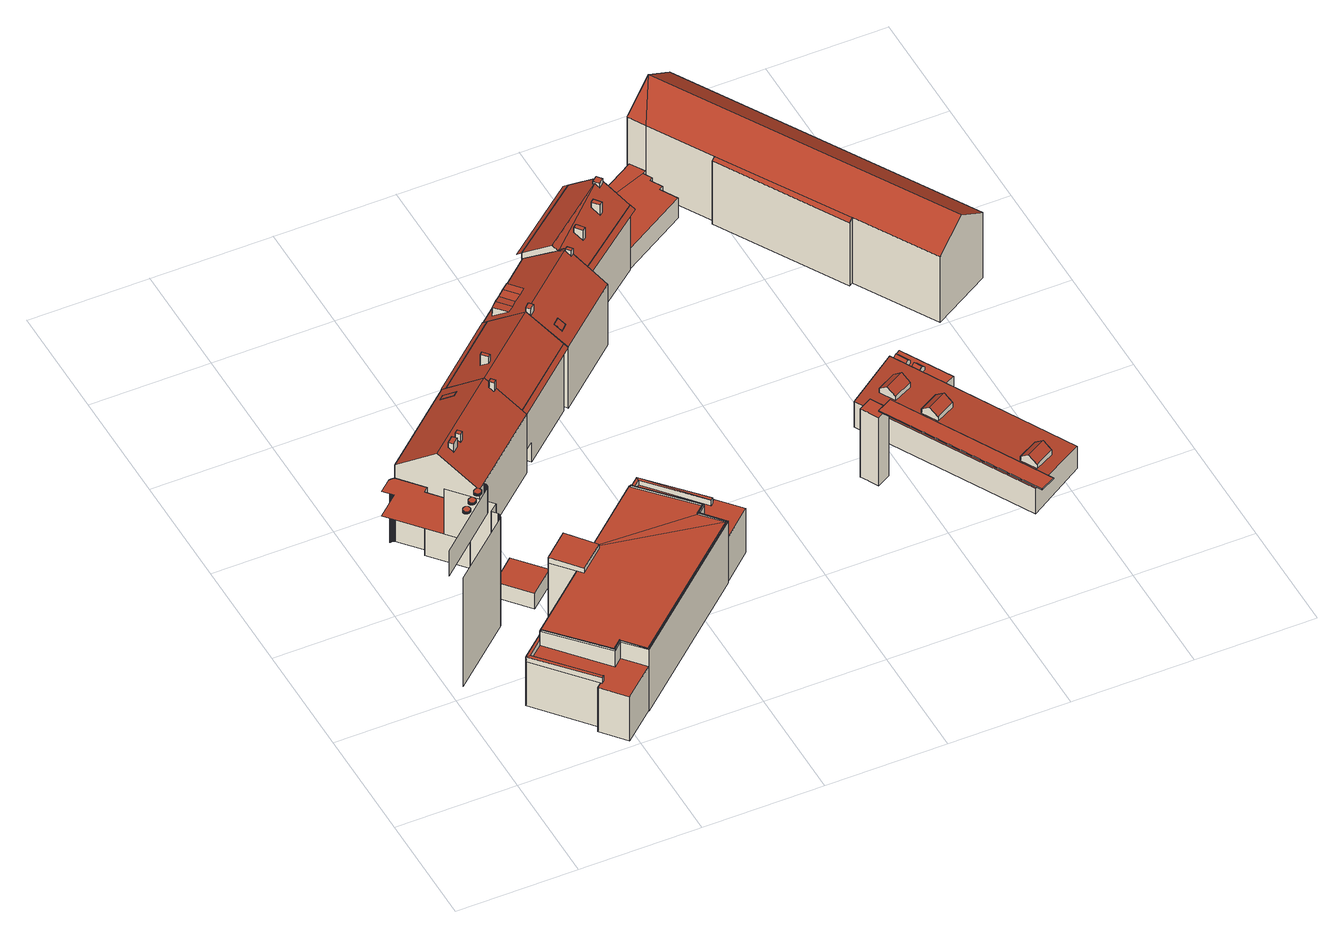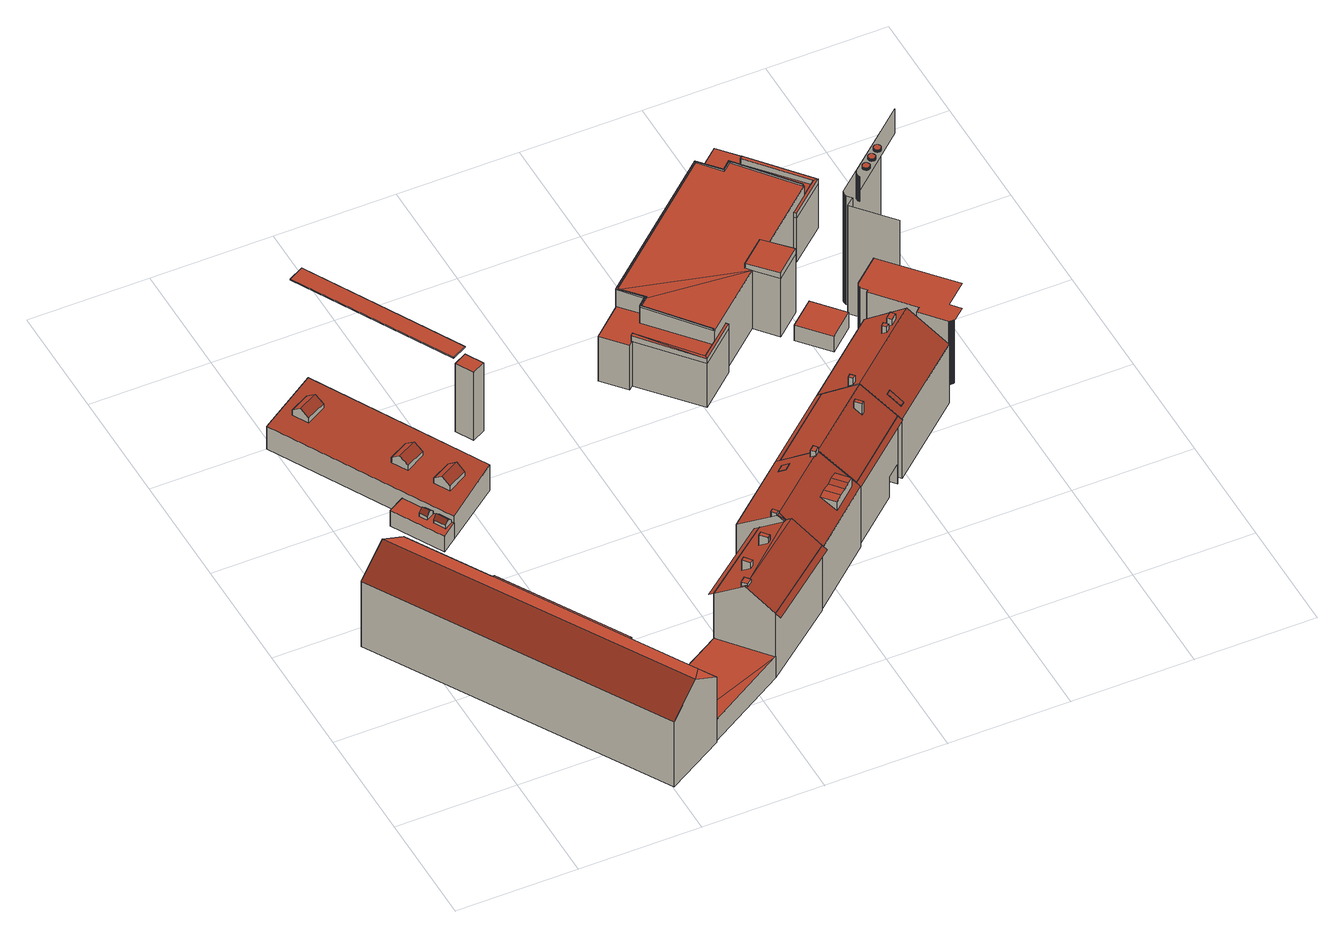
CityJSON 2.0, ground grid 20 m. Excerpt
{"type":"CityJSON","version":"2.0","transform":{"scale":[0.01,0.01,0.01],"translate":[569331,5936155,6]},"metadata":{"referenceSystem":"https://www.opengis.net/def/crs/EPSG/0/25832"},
"CityObjects":{
"building1":{"type":"Building","attributes":{"Grundfläche 2D":"500.309549","Grundhöhe NN":"8.068"},"children":["building1-1","building1-2","building1-3"],"geometry":[{"type":"MultiSurface","lod":"3","boundaries":[[[0,1,2,3]],[[4,5,6,7]],[[3,2,8,9]],[[9,8,10,11]],[[3,9,11,12]],[[11,10,13,12]],[[12,13,14,15]],[[15,16,12]],[[16,17,12]],[[15,14,18,16]],[[17,19,12]],[[16,18,20,17]],[[17,20,21,19]],[[19,21,22,23]],[[23,24,19]],[[23,22,25,24]],[[24,25,26,27]],[[27,28,24]],[[27,26,29,28]],[[30,31,32,33]],[[28,29,34,35]],[[35,36,28]],[[37,30,33]],[[35,34,38,39]],[[37,40,31,30]],[[39,36,35]],[[41,42,40,37]],[[39,38,43,36]],[[44,41,36]],[[44,45,42,41]],[[36,43,45,44]],[[46,47,48,49,50,51]],[[52,4,7,53]],[[54,52,53,55]],[[56,54,55,57]],[[58,59,60,61]],[[62,56,57,63]],[[64,62,63,65]],[[66,64,65,67]],[[68,66,67,69]],[[70,68,69,71]],[[72,70,71,73]],[[74,72,73,75]],[[76,74,75,77]],[[78,79,80,81]],[[82,76,77,83]],[[59,84,85,60]],[[84,86,87,85]],[[88,82,83,89]],[[86,90,91,87]],[[90,88,89,91]],[[79,92,93,80]],[[92,94,95,93]],[[94,96,97,95]],[[96,98,99,97]],[[98,100,101,99]],[[100,102,103,101]],[[102,104,105,103]],[[48,58,61,49]],[[104,106,107,105]],[[106,108,109,107]],[[108,110,111,109]],[[110,112,113,111]],[[114,115,116,117,112,110,108,106,104,102,100,98,96,94,92,79,78,118,119,120,121,122,123,46,51,124,125,126,127,128,129,130,131,132,133,134,135,136,137]],[[112,117,138,113]],[[124,51,50,139]],[[117,116,140,138]],[[125,124,139,141]],[[126,125,141,142]],[[127,126,142,143]],[[128,127,143,144]],[[115,114,145,146]],[[129,128,144,147]],[[116,115,146,140]],[[130,129,147,148]],[[131,130,148,149]],[[132,131,149,150]],[[133,132,150,151]],[[134,133,151,152]],[[135,134,152,153]],[[136,135,153,154]],[[137,136,154,155]],[[114,137,155,145]]],"semantics":{"surfaces":[{"type":"WallSurface"},{"type":"RoofSurface"}],"values":[0,0,0,0,1,0,0,1,1,0,1,0,0,0,1,0,0,1,0,0,0,1,1,0,0,1,0,0,1,0,0,0,0,0,0,0,0,0,0,0,0,0,0,0,0,0,0,0,0,0,0,0,0,0,0,0,0,0,0,0,0,0,0,1,0,0,0,0,0,0,0,0,0,0,0,0,0,0,0,0,0,0,0]}}]},
"building1-1":{"type":"BuildingInstallation","parents":["building1"],"geometry":[{"type":"MultiSurface","lod":"3","boundaries":[[[156,157,158,159,160,161,162,163,164,165,166,167,168,169,170,171,172,173,174,175,176,177,178,179,180,181,182,183,184,185,186,187,188,189,190,191,192,193,194,195,196,197,198,199,200,201,202,203,204,205,206,207,208,209,210,211,212,213,214,215,216,217,218,219,220,221,222,223,224,225,226,227,228,229,230,231,232,233,234,235,236,237,238,239,240,241,242,243,244,245,246,247,248,249,250,251,252,253,254,255]],[[256,257,159,158]],[[257,258,160,159]],[[258,259,161,160]],[[259,260,162,161]],[[260,261,163,162]],[[261,262,164,163]],[[262,263,165,164]],[[264,265,254,253]],[[265,266,255,254]],[[266,267,156,255]],[[267,268,157,156]],[[268,256,158,157]],[[263,269,166,165]],[[269,270,167,166]],[[168,167,270,271]],[[271,272,169,168]],[[272,273,170,169]],[[273,274,171,170]],[[274,275,172,171]],[[275,276,173,172]],[[276,277,174,173]],[[277,278,175,174]],[[278,279,176,175]],[[177,176,279,280]],[[280,281,178,177]],[[281,282,179,178]],[[282,283,180,179]],[[283,284,181,180]],[[284,285,182,181]],[[285,286,183,182]],[[286,287,184,183]],[[287,288,185,184]],[[288,289,186,185]],[[289,290,187,186]],[[290,291,188,187]],[[291,292,189,188]],[[292,293,190,189]],[[191,190,293,294]],[[294,295,192,191]],[[295,296,193,192]],[[296,297,194,193]],[[297,298,195,194]],[[298,299,196,195]],[[299,300,197,196]],[[300,301,198,197]],[[301,302,199,198]],[[302,303,200,199]],[[303,304,201,200]],[[304,305,202,201]],[[305,306,203,202]],[[306,307,204,203]],[[307,308,205,204]],[[308,309,206,205]],[[309,310,207,206]],[[310,311,208,207]],[[311,312,209,208]],[[312,313,210,209]],[[313,314,211,210]],[[314,315,212,211]],[[315,316,213,212]],[[316,317,214,213]],[[317,318,215,214]],[[318,319,216,215]],[[319,320,217,216]],[[320,321,218,217]],[[321,322,219,218]],[[322,323,220,219]],[[323,324,221,220]],[[324,325,222,221]],[[325,326,223,222]],[[326,327,224,223]],[[327,328,225,224]],[[328,329,226,225]],[[329,330,227,226]],[[330,331,228,227]],[[331,332,229,228]],[[332,333,230,229]],[[333,334,231,230]],[[334,335,232,231]],[[335,336,233,232]],[[336,337,234,233]],[[337,338,235,234]],[[338,339,236,235]],[[339,340,237,236]],[[340,341,238,237]],[[341,342,239,238]],[[342,343,240,239]],[[343,344,241,240]],[[344,345,242,241]],[[345,346,243,242]],[[346,347,244,243]],[[347,348,245,244]],[[348,349,246,245]],[[349,350,247,246]],[[350,351,248,247]],[[351,352,249,248]],[[352,353,250,249]],[[353,354,251,250]],[[354,355,252,251]],[[253,252,355,264]]],"semantics":{"surfaces":[{"type":"RoofSurface"},{"type":"WallSurface"}],"values":[0,1,1,1,1,1,1,1,1,1,1,1,1,1,1,1,1,1,1,1,1,1,1,1,1,1,1,1,1,1,1,1,1,1,1,1,1,1,1,1,1,1,1,1,1,1,1,1,1,1,1,1,1,1,1,1,1,1,1,1,1,1,1,1,1,1,1,1,1,1,1,1,1,1,1,1,1,1,1,1,1,1,1,1,1,1,1,1,1,1,1,1,1,1,1,1,1,1,1,1,1]}}]},
"building1-2":{"type":"BuildingInstallation","parents":["building1"],"geometry":[{"type":"MultiSurface","lod":"3","boundaries":[[[356,357,358,359,360,361,362,363,364,365,366,367,368,369,370,371,372,373,374,375,376,377,378,379,380,381,382,383,384,385,386,387,388,389,390,391,392,393,394,395,396,397,398,399,400,401,402,403,404,405,406,407,408,409,410,411,412,413,414,415,416,417,418,419,420,421,422,423,424,425,426,427,428,429,430,431,432,433,434,435,436,437,438,439,440,441,442,443,444,445,446,447,448,449,450,451,452,453,454,455]],[[456,457,358,357]],[[457,458,359,358]],[[458,459,360,359]],[[459,460,361,360]],[[362,361,460,461]],[[461,462,363,362]],[[462,463,364,363]],[[464,465,453,452]],[[465,466,454,453]],[[466,467,455,454]],[[467,468,356,455]],[[468,456,357,356]],[[463,469,365,364]],[[469,470,366,365]],[[470,471,367,366]],[[471,472,368,367]],[[472,473,369,368]],[[473,474,370,369]],[[474,475,371,370]],[[475,476,372,371]],[[476,477,373,372]],[[477,478,374,373]],[[478,479,375,374]],[[479,480,376,375]],[[480,481,377,376]],[[481,482,378,377]],[[482,483,379,378]],[[483,484,380,379]],[[484,485,381,380]],[[485,486,382,381]],[[486,487,383,382]],[[487,488,384,383]],[[488,489,385,384]],[[489,490,386,385]],[[387,386,490,491]],[[491,492,388,387]],[[492,493,389,388]],[[493,494,390,389]],[[494,495,391,390]],[[495,496,392,391]],[[496,497,393,392]],[[497,498,394,393]],[[498,499,395,394]],[[499,500,396,395]],[[500,501,397,396]],[[398,397,501,502]],[[502,503,399,398]],[[503,504,400,399]],[[504,505,401,400]],[[505,506,402,401]],[[506,507,403,402]],[[507,508,404,403]],[[508,509,405,404]],[[509,510,406,405]],[[510,511,407,406]],[[511,512,408,407]],[[512,513,409,408]],[[513,514,410,409]],[[514,515,411,410]],[[515,516,412,411]],[[516,517,413,412]],[[517,518,414,413]],[[518,519,415,414]],[[519,520,416,415]],[[520,521,417,416]],[[521,522,418,417]],[[522,523,419,418]],[[523,524,420,419]],[[524,525,421,420]],[[525,526,422,421]],[[526,527,423,422]],[[527,528,424,423]],[[528,529,425,424]],[[529,530,426,425]],[[530,531,427,426]],[[531,532,428,427]],[[532,533,429,428]],[[533,534,430,429]],[[534,535,431,430]],[[535,536,432,431]],[[536,537,433,432]],[[537,538,434,433]],[[538,539,435,434]],[[539,540,436,435]],[[540,541,437,436]],[[541,542,438,437]],[[542,543,439,438]],[[543,544,440,439]],[[544,545,441,440]],[[545,546,442,441]],[[546,547,443,442]],[[547,548,444,443]],[[548,549,445,444]],[[549,550,446,445]],[[550,551,447,446]],[[551,552,448,447]],[[552,553,449,448]],[[450,449,553,554]],[[554,555,451,450]],[[555,464,452,451]]],"semantics":{"surfaces":[{"type":"RoofSurface"},{"type":"WallSurface"}],"values":[0,1,1,1,1,1,1,1,1,1,1,1,1,1,1,1,1,1,1,1,1,1,1,1,1,1,1,1,1,1,1,1,1,1,1,1,1,1,1,1,1,1,1,1,1,1,1,1,1,1,1,1,1,1,1,1,1,1,1,1,1,1,1,1,1,1,1,1,1,1,1,1,1,1,1,1,1,1,1,1,1,1,1,1,1,1,1,1,1,1,1,1,1,1,1,1,1,1,1,1,1]}}]},
"building1-3":{"type":"BuildingInstallation","parents":["building1"],"geometry":[{"type":"MultiSurface","lod":"3","boundaries":[[[556,557,558,559,560,561,562,563,564,565,566,567,568,569,570,571,572,573,574,575,576,577,578,579,580,581,582,583,584,585,586,587,588,589,590,591,592,593,594,595,596,597,598,599,600,601,602,603,604,605,606,607,608,609,610,611,612,613,614,615,616,617,618,619,620,621,622,623,624,625,626,627,628,629,630,631,632,633,634,635,636,637,638,639,640,641,642,643,644,645,646,647,648,649,650,651,652,653,654,655]],[[656,657,558,557]],[[657,658,559,558]],[[658,659,560,559]],[[659,660,561,560]],[[660,661,562,561]],[[661,662,563,562]],[[662,663,564,563]],[[664,665,653,652]],[[665,666,654,653]],[[666,667,655,654]],[[667,668,556,655]],[[668,656,557,556]],[[663,669,565,564]],[[669,670,566,565]],[[670,671,567,566]],[[671,672,568,567]],[[672,673,569,568]],[[673,674,570,569]],[[674,675,571,570]],[[675,676,572,571]],[[676,677,573,572]],[[677,678,574,573]],[[678,679,575,574]],[[679,680,576,575]],[[680,681,577,576]],[[681,682,578,577]],[[682,683,579,578]],[[683,684,580,579]],[[684,685,581,580]],[[685,686,582,581]],[[686,687,583,582]],[[687,688,584,583]],[[688,689,585,584]],[[689,690,586,585]],[[690,691,587,586]],[[691,692,588,587]],[[692,693,589,588]],[[693,694,590,589]],[[694,695,591,590]],[[695,696,592,591]],[[696,697,593,592]],[[697,698,594,593]],[[698,699,595,594]],[[699,700,596,595]],[[700,701,597,596]],[[701,702,598,597]],[[702,703,599,598]],[[703,704,600,599]],[[704,705,601,600]],[[705,706,602,601]],[[706,707,603,602]],[[707,708,604,603]],[[708,709,605,604]],[[709,710,606,605]],[[607,606,710,711]],[[711,712,608,607]],[[712,713,609,608]],[[713,714,610,609]],[[714,715,611,610]],[[715,716,612,611]],[[716,717,613,612]],[[717,718,614,613]],[[718,719,615,614]],[[719,720,616,615]],[[720,721,617,616]],[[721,722,618,617]],[[722,723,619,618]],[[723,724,620,619]],[[724,725,621,620]],[[725,726,622,621]],[[726,727,623,622]],[[727,728,624,623]],[[728,729,625,624]],[[729,730,626,625]],[[730,731,627,626]],[[731,732,628,627]],[[732,733,629,628]],[[733,734,630,629]],[[734,735,631,630]],[[735,736,632,631]],[[736,737,633,632]],[[737,738,634,633]],[[738,739,635,634]],[[739,740,636,635]],[[740,741,637,636]],[[741,742,638,637]],[[742,743,639,638]],[[743,744,640,639]],[[744,745,641,640]],[[745,746,642,641]],[[746,747,643,642]],[[747,748,644,643]],[[748,749,645,644]],[[749,750,646,645]],[[647,646,750,751]],[[751,752,648,647]],[[752,753,649,648]],[[753,754,650,649]],[[754,755,651,650]],[[755,664,652,651]]],"semantics":{"surfaces":[{"type":"RoofSurface"},{"type":"WallSurface"}],"values":[0,1,1,1,1,1,1,1,1,1,1,1,1,1,1,1,1,1,1,1,1,1,1,1,1,1,1,1,1,1,1,1,1,1,1,1,1,1,1,1,1,1,1,1,1,1,1,1,1,1,1,1,1,1,1,1,1,1,1,1,1,1,1,1,1,1,1,1,1,1,1,1,1,1,1,1,1,1,1,1,1,1,1,1,1,1,1,1,1,1,1,1,1,1,1,1,1,1,1,1,1]}}]},
"building2":{"type":"Building","attributes":{"Grundfläche 2D":"34.479000","Grundhöhe NN":"8.069"},"geometry":[{"type":"Solid","lod":"3","boundaries":[[[[756,757,758,759]],[[760,761,759,758]],[[761,762,756,759]],[[762,763,757,756]],[[763,760,758,757]],[[763,762,761,760]]]],"semantics":{"surfaces":[{"type":"RoofSurface"},{"type":"WallSurface"},{"type":"GroundSurface"}],"values":[[0,1,1,1,1,2]]}}]},
"building3":{"type":"Building","attributes":{"Grundfläche 2D":"722.672625","Grundhöhe NN":"7.305"},"geometry":[{"type":"Solid","lod":"3","boundaries":[[[[764,765,766,767]],[[765,764,768,769,770]],[[767,766,771,772,773]],[[774,775,776,777,778]],[[776,779,780,781,782,783,777]],[[784,785,786,787]],[[788,789,790]],[[791,792,793,790,789,794]],[[795,796,797,798,799,800,788,790,801,802,803,804,805,806,807]],[[808,809,810]],[[811,809,808]],[[812,813,814,815,816,817,810,809,818,819,820,821,822,823,824,825]],[[826,827,824]],[[827,825,824]],[[828,829,830,831,832,833,834,835,836,837]],[[838,839,840,841,842,843,844,845,846,847,848]],[[849,850,768,764]],[[850,851,769,768]],[[770,834,833,765]],[[765,833,832,771,766]],[[832,831,772,771]],[[773,772,831,830,849,764,767]],[[852,853,776,775]],[[776,853,844,843,781,780,779]],[[843,842,782,781]],[[782,842,841,777,783]],[[841,840,778,777]],[[854,852,775,774]],[[784,855,803,802,785]],[[786,785,802,801]],[[786,801,790,856,787]],[[856,855,784,787]],[[857,858,815,814]],[[858,859,860,817,816,815]],[[860,861,810,817]],[[861,792,808,810]],[[792,791,811,808]],[[809,811,791,794]],[[818,809,794,789]],[[800,819,818,789,788]],[[800,799,820,819]],[[796,823,822,821,820,799,798,797]],[[824,823,796,795]],[[826,824,795,807]],[[807,806,827,826]],[[806,862,825,827]],[[862,863,812,825]],[[863,864,857,814,813,812]],[[828,837,865,866]],[[829,828,866,867]],[[830,829,867,868]],[[849,830,868,869]],[[850,849,869,870]],[[851,850,870,871]],[[852,854,872,873]],[[853,852,873,874]],[[844,853,874,875]],[[845,844,875,876]],[[846,845,876,877]],[[847,846,877,878]],[[858,857,879,880]],[[860,859,858,880,865,837,836]],[[860,836,835,861]],[[793,792,861,835,834,770]],[[851,871,881,790,793,770,769]],[[856,790,881,882]],[[855,856,882,883]],[[803,855,883,884]],[[854,774,778,805,804,803,884,872]],[[862,806,805,778,840,839,838]],[[862,838,848,863]],[[879,857,864,863,848,847,878]],[[883,882,881,871,870,869,868,867,866,865,880,879,878,877,876,875,874,873,872,884]]]],"semantics":{"surfaces":[{"type":"RoofSurface"},{"type":"WallSurface"},{"type":"GroundSurface"}],"values":[[0,0,0,0,0,0,0,0,0,0,0,0,0,0,0,0,1,1,1,1,1,1,1,1,1,1,1,1,1,1,1,1,1,1,1,1,1,1,1,1,1,1,1,1,1,1,1,1,1,1,1,1,1,1,1,1,1,1,1,1,1,1,1,1,1,1,1,1,1,1,1,1,2]]}}]},
"building4":{"type":"Building","attributes":{"Grundfläche 2D":"233.590167","Grundhöhe NN":"7.963"},"children":["building4-1","building4-2","building4-3","building4-4"],"geometry":[{"type":"Solid","lod":"3","boundaries":[[[[885,886,887,888,889]],[[889,890,891,885]],[[887,886,892,893]],[[894,895,890,889,888,887,893,896]],[[891,890,895,897]],[[892,886,885,891,897]],[[895,894,896,893,892,897]]]],"semantics":{"surfaces":[{"type":"RoofSurface"},{"type":"WallSurface"},{"type":"GroundSurface"}],"values":[[0,0,1,1,1,1,2]]}}]},
"building4-1":{"type":"BuildingInstallation","parents":["building4"],"geometry":[{"type":"MultiSurface","lod":"3","boundaries":[[[898,899,900,901]],[[902,903,901,900]],[[898,901,903,904]],[[904,905,899,898]],[[900,899,905,902]]],"semantics":{"surfaces":[{"type":"RoofSurface"},{"type":"WallSurface"}],"values":[0,1,1,1,1]}}]},
"building4-2":{"type":"BuildingInstallation","parents":["building4"],"geometry":[{"type":"MultiSurface","lod":"3","boundaries":[[[906,907,908,909]],[[909,908,910,911]],[[906,909,911,912]],[[907,906,912,913]],[[908,907,913,910]]],"semantics":{"surfaces":[{"type":"RoofSurface"},{"type":"WallSurface"}],"values":[0,1,1,1,1]}}]},
"building4-3":{"type":"BuildingInstallation","parents":["building4"],"geometry":[{"type":"MultiSurface","lod":"3","boundaries":[[[914,915,916,917]],[[917,916,918,919]],[[914,917,919,920]],[[915,914,920,921]],[[916,915,921,918]]],"semantics":{"surfaces":[{"type":"RoofSurface"},{"type":"WallSurface"}],"values":[0,1,1,1,1]}}]},
"building4-4":{"type":"BuildingInstallation","parents":["building4"],"geometry":[{"type":"MultiSurface","lod":"3","boundaries":[[[922,923,924,925]],[[926,927,923,922]],[[928,929,925,924]],[[922,925,929,926]],[[924,923,927,928]]],"semantics":{"surfaces":[{"type":"RoofSurface"},{"type":"WallSurface"}],"values":[0,1,1,1,1]}}]},
"building5":{"type":"Building","attributes":{"Grundfläche 2D":"146.050269","Grundhöhe NN":"6.799"},"children":["building5-1"],"geometry":[{"type":"Solid","lod":"3","boundaries":[[[[930,931,932,933,934,935,936,887,937,938,939]],[[940,941,942,943,944,945,946,933,932]],[[947,936,935,934,933,946,945,948,949,950]],[[951,952,953,954,955,938,936,947]],[[956,957,940,932,931,930,939,938,955,958]],[[959,960,961,962,948,945,940,957]],[[952,951,962,961]],[[960,959,954,953]],[[947,950,949,948,962,951]],[[958,955,954,959,957,956]],[[936,938,937,887]],[[940,945,944,943,942,941]],[[961,960,953,952]]]],"semantics":{"surfaces":[{"type":"RoofSurface"},{"type":"WallSurface"},{"type":"GroundSurface"},{"type":"OuterCeilingSurface"}],"values":[[0,0,1,1,1,1,1,1,2,2,0,0,3]]}}]},
"building5-1":{"type":"BuildingInstallation","parents":["building5"],"geometry":[{"type":"MultiSurface","lod":"3","boundaries":[[[963,964,965,966]],[[966,965,967,968]],[[963,966,968,969]],[[964,963,969,970]],[[965,964,970,967]]],"semantics":{"surfaces":[{"type":"RoofSurface"},{"type":"WallSurface"}],"values":[0,1,1,1,1]}}]},
"building6":{"type":"Building","attributes":{"Grundfläche 2D":"198.319971","Grundhöhe NN":"7.609"},"children":["building6-1","building6-2","building6-3"],"geometry":[{"type":"Solid","lod":"3","boundaries":[[[[971,972,973,974]],[[975,971,974,976]],[[977,975,976,978]],[[979,977,978,980]],[[981,982,983,984,985,986,987,988,989,990,991]],[[992,993,989]],[[993,990,989]],[[994,990,993]],[[995,996,982,981,991,990,994,997,941],[974,973,998,999,980,978,976]],[[998,973,972]],[[999,979,980]],[[975,977,979,999,998,972,971]],[[986,985,1000,1001]],[[1002,1003,992,989,988,987,986,1001,1004]],[[993,992,1003,1005]],[[997,994,993,1005,1006]],[[941,997,1006,1007]],[[1008,1009,1000,985,984,983,982,996,995,941,1007,1010]],[[1004,1001,1000,1009,1008,1010,1007,1006,1005,1003,1002]]]],"semantics":{"surfaces":[{"type":"RoofSurface"},{"type":"WallSurface"},{"type":"GroundSurface"}],"values":[[0,0,0,0,0,0,0,0,0,1,1,1,1,1,1,1,1,1,2]]}}]},
"building6-1":{"type":"BuildingInstallation","parents":["building6"],"geometry":[{"type":"MultiSurface","lod":"3","boundaries":[[[1011,1012,1013,1014,1015,1016,1017]],[[981,1018,1015,1014,1013,1012,1019,1020]],[[1016,1015,1018,1021]],[[1021,991,1022,1011,1017,1016]],[[1012,1011,1022,1019]]],"semantics":{"surfaces":[{"type":"RoofSurface"},{"type":"WallSurface"}],"values":[0,1,1,1,1]}}]},
"building6-2":{"type":"BuildingInstallation","parents":["building6"],"geometry":[{"type":"MultiSurface","lod":"3","boundaries":[[[1023,1024,1025,1026]],[[1026,1025,988,1027]],[[1027,1028,1023,1026]],[[1024,1023,1028,987]],[[987,988,1025,1024]]],"semantics":{"surfaces":[{"type":"RoofSurface"},{"type":"WallSurface"}],"values":[0,1,1,1,1]}}]},
"building6-3":{"type":"BuildingInstallation","parents":["building6"],"geometry":[{"type":"MultiSurface","lod":"3","boundaries":[[[1029,1030,1031,1032]],[[1032,1031,1033,1034]],[[1029,1032,1034,1035]],[[1030,1029,1035,1036]],[[1031,1030,1036,1033]]],"semantics":{"surfaces":[{"type":"RoofSurface"},{"type":"WallSurface"}],"values":[0,1,1,1,1]}}]},
"building7":{"type":"Building","attributes":{"Grundfläche 2D":"156.540588","Grundhöhe NN":"7.836"},"children":["building7-1","building7-2","building7-3"],"geometry":[{"type":"Solid","lod":"3","boundaries":[[[[1037,1038,1039,1040,1041,1042,1043,1044,1045]],[[1045,1046,1047,1037]],[[1048,1049,1050,1051,1052,1053,1054,1039,1038,1037,1047,1055]],[[1046,1045,1044,1056,1057]],[[1058,1059,1050,1049,1048,1055,1047,1060,1061]],[[1047,1046,1057,1060]],[[1053,1050,1059,1062]],[[1040,1039,1054,1053,1062,1063]],[[1044,1040,1063,1056]],[[1063,1062,1059,1058,1061,1060,1057,1056]],[[1051,1050,1053,1052]],[[1040,1044,1043,1042,1041]]]],"semantics":{"surfaces":[{"type":"RoofSurface"},{"type":"WallSurface"},{"type":"GroundSurface"}],"values":[[0,0,0,1,1,1,1,1,1,2,0,0]]}}]},
"building7-1":{"type":"BuildingInstallation","parents":["building7"],"geometry":[{"type":"MultiSurface","lod":"3","boundaries":[[[1064,1065,1066,1067,1068,1069,1070]],[[1071,1068,1067,1066,1065,1072,1073,1074]],[[1071,1075,1069,1068]],[[1064,1070,1069,1075,1076,1077]],[[1077,1072,1065,1064]]],"semantics":{"surfaces":[{"type":"RoofSurface"},{"type":"WallSurface"}],"values":[0,1,1,1,1]}}]},
"building7-2":{"type":"BuildingInstallation","parents":["building7"],"geometry":[{"type":"MultiSurface","lod":"3","boundaries":[[[1078,1079,1080,1081,1082]],[[1083,1037,1084,1080,1079,1078]],[[1081,1080,1084,1085]],[[1086,1082,1081,1085,1038]],[[1078,1082,1086,1083]]],"semantics":{"surfaces":[{"type":"RoofSurface"},{"type":"WallSurface"}],"values":[0,1,1,1,1]}}]},
"building7-3":{"type":"BuildingInstallation","parents":["building7"],"geometry":[{"type":"MultiSurface","lod":"3","boundaries":[[[1087,1088,1089,1090,1091,1092]],[[1093,1090,1089,1088,1094,1095]],[[1096,1092,1091,1090,1093,1097]],[[1087,1092,1096,1098]],[[1088,1087,1098,1094]]],"semantics":{"surfaces":[{"type":"RoofSurface"},{"type":"WallSurface"}],"values":[0,1,1,1,1]}}]},
"building8":{"type":"Building","attributes":{"Grundfläche 2D":"8.288045","Grundhöhe NN":"9.858"},"children":["building8-1"],"geometry":[{"type":"Solid","lod":"3","boundaries":[[[[1099,1100,1101,1102,1103,1104]],[[1105,1106,1102,1101,1100,1099,1107,1108]],[[1103,1102,1106,1109]],[[1104,1103,1109,1110]],[[1099,1104,1110,1107]],[[1106,1105,1108,1107,1110,1109]]]],"semantics":{"surfaces":[{"type":"RoofSurface"},{"type":"WallSurface"},{"type":"GroundSurface"}],"values":[[0,1,1,1,1,2]]}}]},
"building8-1":{"type":"BuildingInstallation","parents":["building8"],"geometry":[{"type":"MultiSurface","lod":"3","boundaries":[[[1111,1112,1113,1114]],[[1112,1111,1115,1116]],[[1113,1112,1116,1117]],[[1114,1113,1117,1118]],[[1111,1114,1118,1115]],[[1116,1115,1118,1117]]],"semantics":{"surfaces":[{"type":"RoofSurface"},{"type":"WallSurface"},{"type":"OuterCeilingSurface"}],"values":[0,1,1,1,1,2]}}]},
"building9":{"type":"Building","attributes":{"Grundfläche 2D":"143.676579","Grundhöhe NN":"7.906"},"geometry":[{"type":"Solid","lod":"3","boundaries":[[[[1119,1120,1121,1122,1123,1124,1125,1126,1127]],[[1119,1128,1129,1120]],[[1122,1121,1120,1130,1131]],[[1123,1122,1131,1132]],[[1124,1123,1132,1133]],[[1125,1124,1133,1134]],[[1126,1125,1134,1135]],[[1127,1126,1135,1136]],[[1119,1127,1136,1137]],[[1129,1128,1138,1139]],[[1128,1119,1137,1138]],[[1120,1129,1139,1130]],[[1137,1136,1135,1134,1133,1132,1131,1130,1139,1138]]]],"semantics":{"surfaces":[{"type":"RoofSurface"},{"type":"WallSurface"},{"type":"GroundSurface"}],"values":[[0,0,1,1,1,1,1,1,1,1,1,1,2]]}}]},
"building10":{"type":"Building","attributes":{"Grundfläche 2D":"401.240147","Grundhöhe NN":"8.877"},"children":["building10-1","building10-2"],"geometry":[{"type":"Solid","lod":"3","boundaries":[[[[1140,1141,1142,1143]],[[1144,1141,1140,1145]],[[1146,1147,1148,1149]],[[1150,1147,1146,1151]],[[1152,1153,1154,1155]],[[1156,1153,1152,1157]],[[1158,1159,1160,1161]],[[1162,1163,1164,1165],[1166,1167,1168,1169],[1170,1171,1172,1173],[1174,1175,1176,1177]],[[1143,1142,1167,1166]],[[1166,1169,1145,1140,1143]],[[1144,1145,1169,1168]],[[1144,1168,1167,1142,1141]],[[1177,1176,1149,1148]],[[1149,1176,1175,1151,1146]],[[1175,1174,1150,1151]],[[1150,1174,1177,1148,1147]],[[1173,1172,1155,1154]],[[1155,1172,1171,1157,1152]],[[1171,1170,1156,1157]],[[1156,1170,1173,1154,1153]],[[1158,1161,1178,1179]],[[1159,1158,1179,1180]],[[1160,1159,1180,1181]],[[1164,1160,1181,1182,1165]],[[1162,1165,1182,1183]],[[1163,1162,1183,1184]],[[1160,1164,1163,1184,1178,1161]],[[1183,1182,1181,1180,1179,1178,1184]]]],"semantics":{"surfaces":[{"type":"RoofSurface"},{"type":"WallSurface"},{"type":"GroundSurface"}],"values":[[0,0,0,0,0,0,0,0,1,1,1,1,1,1,1,1,1,1,1,1,1,1,1,1,1,1,1,2]]}}]},
"building10-1":{"type":"BuildingInstallation","parents":["building10"],"geometry":[{"type":"MultiSurface","lod":"3","boundaries":[[[1185,1186,1187,1188]],[[1189,1186,1185,1190]],[[1188,1187,1191,1192]],[[1188,1192,1193,1190,1185]],[[1189,1190,1193,1194]],[[1189,1194,1191,1187,1186]]],"semantics":{"surfaces":[{"type":"RoofSurface"},{"type":"WallSurface"}],"values":[0,0,1,1,1,1]}}]},
"building10-2":{"type":"BuildingInstallation","parents":["building10"],"geometry":[{"type":"MultiSurface","lod":"3","boundaries":[[[1195,1196,1197,1198]],[[1199,1196,1195,1200]],[[1198,1197,1201,1202]],[[1202,1203,1204,1200,1195,1198]],[[1199,1200,1204,1205]],[[1201,1197,1196,1199,1205,1206]]],"semantics":{"surfaces":[{"type":"RoofSurface"},{"type":"WallSurface"}],"values":[0,0,1,1,1,1]}}]},
"building11":{"type":"Building","attributes":{"Grundfläche 2D":"633.456543","Grundhöhe NN":"8.203"},"geometry":[{"type":"Solid","lod":"3","boundaries":[[[[1207,1208,1209,1210,1211]],[[1212,1213,1208]],[[1214,1209,1208,1213,1215,1216]],[[1217,1218,1216,1215]],[[1212,1208,1207,1219,1220]],[[1213,1212,1220,1221]],[[1215,1213,1221,1222]],[[1217,1215,1222,1223]],[[1218,1217,1223,1224]],[[1216,1218,1224,1225]],[[1214,1216,1225,1226]],[[1211,1210,1209,1214,1226,1227]],[[1207,1211,1227,1219]],[[1222,1221,1220,1219,1227,1226,1225,1224,1223]]]],"semantics":{"surfaces":[{"type":"RoofSurface"},{"type":"WallSurface"},{"type":"GroundSurface"}],"values":[[0,0,0,0,1,1,1,1,1,1,1,1,1,2]]}}]}
},
"vertices":[
[10,2245,2867],[10,2245,2368],[1103,3185,2368],[1103,3185,2867],[1227,3013,2368],[174,2107,2368],[174,2107,207],[1227,3013,207],[1105,3188,2368],[1105,3188,2866],[1108,3193,2368],[1108,3193,2866],[1111,3199,2866],[1111,3199,2368],[1114,3205,2368],[1114,3205,2866],[1117,3211,2866],[1119,3217,2865],[1117,3211,2368],[1120,3224,2865],[1119,3217,2368],[1120,3224,2368],[1122,3230,2368],[1122,3230,2865],[1122,3237,2864],[1122,3237,2368],[1123,3243,2368],[1123,3243,2864],[1123,3250,2863],[1123,3250,2368],[1111,3294,2859],[1111,3294,2368],[1108,3300,2368],[1108,3300,2859],[1122,3257,2368],[1122,3257,2863],[1120,3270,2862],[1114,3288,2860],[1121,3263,2368],[1121,3263,2862],[1114,3288,2368],[1117,3282,2861],[1117,3282,2368],[1120,3270,2368],[1119,3276,2861],[1119,3276,2368],[764,3929,1468],[764,3929,2368],[1299,3306,2368],[1299,3306,207],[1033,3616,207],[1033,3616,1468],[1229,3016,2368],[1229,3016,207],[1232,3022,2368],[1232,3022,207],[1234,3028,2368],[1234,3028,207],[1167,3192,2368],[1231,3116,2368],[1231,3116,207],[1167,3192,207],[1237,3034,2368],[1237,3034,207],[1239,3040,2368],[1239,3040,207],[1241,3046,2368],[1241,3046,207],[1242,3053,2368],[1242,3053,207],[1243,3059,2368],[1243,3059,207],[1243,3066,2368],[1243,3066,207],[1243,3072,2368],[1243,3072,207],[1242,3079,2368],[1242,3079,207],[569,5312,1468],[577,5314,1468],[577,5314,207],[569,5312,207],[1242,3086,2368],[1242,3086,207],[1234,3111,2368],[1234,3111,207],[1237,3105,2368],[1237,3105,207],[1240,3092,2368],[1240,3092,207],[1239,3098,2368],[1239,3098,207],[585,5315,1468],[585,5315,207],[593,5316,1468],[593,5316,207],[601,5316,1468],[601,5316,207],[609,5316,1468],[609,5316,207],[618,5315,1468],[618,5315,207],[626,5313,1468],[626,5313,207],[634,5311,1468],[634,5311,207],[642,5309,1468],[642,5309,207],[649,5306,1468],[649,5306,207],[655,5304,1468],[655,5304,207],[987,4918,1468],[987,4918,207],[1490,4095,1468],[1413,4185,1468],[1448,4216,1468],[905,4847,1468],[561,5310,1468],[553,5307,1468],[551,5306,1468],[358,5140,1468],[489,4987,1468],[123,4673,1468],[1469,3991,1468],[1472,3995,1468],[1477,4003,1468],[1480,4010,1468],[1484,4017,1468],[1486,4025,1468],[1489,4033,1468],[1491,4041,1468],[1492,4049,1468],[1493,4057,1468],[1493,4066,1468],[1493,4074,1468],[1493,4082,1468],[1491,4090,1468],[905,4847,207],[1469,3991,207],[1448,4216,207],[1472,3995,207],[1477,4003,207],[1480,4010,207],[1484,4017,207],[1490,4095,207],[1413,4185,207],[1486,4025,207],[1489,4033,207],[1491,4041,207],[1492,4049,207],[1493,4057,207],[1493,4066,207],[1493,4074,207],[1493,4082,207],[1491,4090,207],
[651,2843,2895],[654,2845,2895],[657,2847,2895],[659,2850,2895],[662,2853,2895],[664,2856,2895],[667,2859,2895],[669,2862,2895],[670,2865,2895],[672,2868,2895],[673,2872,2895],[675,2875,2895],[676,2879,2895],[676,2883,2895],[677,2886,2895],[677,2890,2895],[677,2894,2895],[677,2897,2895],[677,2901,2895],[676,2905,2895],[675,2909,2895],[674,2912,2895],[673,2916,2895],[671,2919,2895],[669,2922,2895],[667,2925,2895],[665,2929,2895],[663,2931,2895],[660,2934,2895],[657,2937,2895],[655,2939,2895],[652,2941,2895],[648,2943,2895],[645,2945,2895],[642,2947,2895],[639,2948,2895],[635,2950,2895],[631,2950,2895],[628,2951,2895],[624,2952,2895],[620,2952,2895],[617,2952,2895],[613,2952,2895],[609,2951,2895],[605,2951,2895],[602,2950,2895],[598,2949,2895],[595,2947,2895],[591,2946,2895],[588,2944,2895],[585,2942,2895],[582,2940,2895],[579,2938,2895],[576,2935,2895],[573,2932,2895],[571,2929,2895],[569,2926,2895],[567,2923,2895],[565,2920,2895],[563,2917,2895],[562,2913,2895],[561,2910,2895],[560,2906,2895],[559,2903,2895],[558,2899,2895],[558,2895,2895],[558,2891,2895],[558,2888,2895],[559,2884,2895],[559,2880,2895],[560,2876,2895],[561,2873,2895],[563,2870,2895],[564,2866,2895],[566,2863,2895],[568,2860,2895],[570,2857,2895],[573,2854,2895],[575,2851,2895],[578,2848,2895],[581,2846,2895],[584,2844,2895],[587,2842,2895],[590,2840,2895],[594,2838,2895],[597,2837,2895],[601,2836,2895],[604,2835,2895],[608,2834,2895],[611,2833,2895],[615,2833,2895],[619,2833,2895],[623,2833,2895],[626,2834,2895],[630,2834,2895],[634,2835,2895],[637,2836,2895],[641,2838,2895],[644,2839,2895],[647,2841,2895],[657,2847,2863],[659,2850,2863],[662,2853,2863],[664,2856,2863],[667,2859,2863],[669,2862,2863],[670,2865,2863],[672,2868,2863],[641,2838,2863],[644,2839,2863],[647,2841,2863],[651,2843,2863],[654,2845,2863],[673,2872,2863],[675,2875,2862],[676,2879,2862],[676,2883,2862],[677,2886,2862],[677,2890,2862],[677,2894,2861],[677,2897,2861],[677,2901,2861],[676,2905,2860],[675,2909,2860],[674,2912,2860],[673,2916,2860],[671,2919,2859],[669,2922,2859],[667,2925,2858],[665,2929,2858],[663,2931,2858],[660,2934,2857],[657,2937,2857],[655,2939,2857],[652,2941,2856],[648,2943,2856],[645,2945,2856],[642,2947,2855],[639,2948,2855],[635,2950,2855],[631,2950,2854],[628,2951,2854],[624,2952,2854],[620,2952,2854],[617,2952,2853],[613,2952,2853],[609,2951,2853],[605,2951,2853],[602,2950,2853],[598,2949,2853],[595,2947,2852],[591,2946,2852],[588,2944,2852],[585,2942,2852],[582,2940,2852],[579,2938,2852],[576,2935,2852],[573,2932,2852],[571,2929,2852],[569,2926,2852],[567,2923,2852],[565,2920,2853],[563,2917,2853],[562,2913,2853],[561,2910,2853],[560,2906,2853],[559,2903,2853],[558,2899,2854],[558,2895,2854],[558,2891,2854],[558,2888,2854],[559,2884,2855],[559,2880,2855],[560,2876,2855],[561,2873,2856],[563,2870,2856],[564,2866,2856],[566,2863,2857],[568,2860,2857],[570,2857,2857],[573,2854,2858],[575,2851,2858],[578,2848,2858],[581,2846,2859],[584,2844,2859],[587,2842,2860],[590,2840,2860],[594,2838,2860],[597,2837,2860],[601,2836,2861],[604,2835,2861],[608,2834,2861],[611,2833,2862],[615,2833,2862],[619,2833,2862],[623,2833,2862],[626,2834,2862],[630,2834,2863],[634,2835,2863],[637,2836,2863],
[810,2980,2895],[814,2983,2895],[816,2985,2895],[819,2988,2895],[821,2991,2895],[823,2993,2895],[826,2997,2895],[827,3000,2895],[829,3003,2895],[830,3007,2895],[831,3010,2895],[832,3014,2895],[833,3018,2895],[834,3021,2895],[834,3025,2895],[834,3029,2895],[834,3033,2895],[833,3036,2895],[833,3040,2895],[832,3043,2895],[831,3047,2895],[829,3051,2895],[828,3054,2895],[826,3057,2895],[824,3060,2895],[822,3063,2895],[820,3066,2895],[817,3069,2895],[814,3072,2895],[811,3074,2895],[808,3076,2895],[805,3078,2895],[802,3080,2895],[799,3082,2895],[795,3083,2895],[792,3084,2895],[788,3085,2895],[784,3086,2895],[781,3087,2895],[777,3087,2895],[773,3087,2895],[770,3087,2895],[766,3086,2895],[762,3086,2895],[759,3085,2895],[755,3084,2895],[752,3082,2895],[748,3081,2895],[745,3079,2895],[742,3077,2895],[739,3075,2895],[736,3072,2895],[733,3070,2895],[730,3067,2895],[728,3064,2895],[726,3062,2895],[724,3058,2895],[722,3055,2895],[720,3052,2895],[719,3048,2895],[718,3045,2895],[717,3041,2895],[716,3037,2895],[715,3034,2895],[715,3030,2895],[715,3026,2895],[715,3022,2895],[716,3019,2895],[716,3015,2895],[717,3012,2895],[718,3008,2895],[720,3004,2895],[721,3001,2895],[723,2998,2895],[725,2995,2895],[727,2992,2895],[730,2989,2895],[732,2986,2895],[735,2983,2895],[738,2981,2895],[741,2979,2895],[744,2977,2895],[747,2975,2895],[750,2973,2895],[754,2972,2895],[757,2971,2895],[761,2970,2895],[765,2969,2895],[768,2968,2895],[772,2968,2895],[776,2968,2895],[780,2968,2895],[783,2969,2895],[787,2969,2895],[791,2970,2895],[794,2971,2895],[798,2973,2895],[801,2974,2895],[804,2976,2895],[807,2978,2895],[814,2983,2863],[816,2985,2863],[819,2988,2863],[821,2991,2863],[823,2993,2863],[826,2997,2863],[827,3000,2863],[829,3003,2863],[798,2973,2863],[801,2974,2863],[804,2976,2863],[807,2978,2863],[810,2980,2863],[830,3007,2863],[831,3010,2862],[832,3014,2862],[833,3018,2862],[834,3021,2862],[834,3025,2862],[834,3029,2861],[834,3033,2861],[833,3036,2861],[833,3040,2860],[832,3043,2860],[831,3047,2860],[829,3051,2860],[828,3054,2859],[826,3057,2859],[824,3060,2858],[822,3063,2858],[820,3066,2858],[817,3069,2857],[814,3072,2857],[811,3074,2857],[808,3076,2856],[805,3078,2856],[802,3080,2856],[799,3082,2855],[795,3083,2855],[792,3084,2855],[788,3085,2854],[784,3086,2854],[781,3087,2854],[777,3087,2854],[773,3087,2853],[770,3087,2853],[766,3086,2853],[762,3086,2853],[759,3085,2853],[755,3084,2853],[752,3082,2852],[748,3081,2852],[745,3079,2852],[742,3077,2852],[739,3075,2852],[736,3072,2852],[733,3070,2852],[730,3067,2852],[728,3064,2852],[726,3062,2852],[724,3058,2852],[722,3055,2853],[720,3052,2853],[719,3048,2853],[718,3045,2853],[717,3041,2853],[716,3037,2853],[715,3034,2854],[715,3030,2854],[715,3026,2854],[715,3022,2854],[716,3019,2855],[716,3015,2855],[717,3012,2855],[718,3008,2856],[720,3004,2856],[721,3001,2856],[723,2998,2857],[725,2995,2857],[727,2992,2857],[730,2989,2858],[732,2986,2858],[735,2983,2858],[738,2981,2859],[741,2979,2859],[744,2977,2860],[747,2975,2860],[750,2973,2860],[754,2972,2860],[757,2971,2861],[761,2970,2861],[765,2969,2861],[768,2968,2862],[772,2968,2862],[776,2968,2862],[780,2968,2862],[783,2969,2862],[787,2969,2863],[791,2970,2863],[794,2971,2863],
[968,3116,2895],[971,3118,2895],[974,3121,2895],[976,3123,2895],[979,3126,2895],[981,3129,2895],[983,3132,2895],[985,3136,2895],[987,3139,2895],[988,3142,2895],[989,3146,2895],[990,3150,2895],[991,3153,2895],[991,3157,2895],[992,3161,2895],[992,3164,2895],[992,3168,2895],[991,3172,2895],[990,3175,2895],[990,3179,2895],[988,3183,2895],[987,3186,2895],[985,3190,2895],[984,3193,2895],[982,3196,2895],[980,3199,2895],[977,3202,2895],[975,3205,2895],[972,3207,2895],[969,3210,2895],[966,3212,2895],[963,3214,2895],[960,3216,2895],[956,3217,2895],[953,3219,2895],[949,3220,2895],[946,3221,2895],[942,3222,2895],[938,3222,2895],[935,3223,2895],[931,3223,2895],[927,3222,2895],[923,3222,2895],[920,3221,2895],[916,3220,2895],[913,3219,2895],[909,3218,2895],[906,3216,2895],[903,3215,2895],[899,3213,2895],[896,3211,2895],[893,3208,2895],[891,3206,2895],[888,3203,2895],[886,3200,2895],[883,3197,2895],[881,3194,2895],[880,3191,2895],[878,3187,2895],[876,3184,2895],[875,3180,2895],[874,3177,2895],[874,3173,2895],[873,3169,2895],[873,3166,2895],[873,3162,2895],[873,3158,2895],[873,3154,2895],[874,3151,2895],[875,3147,2895],[876,3144,2895],[877,3140,2895],[879,3137,2895],[881,3133,2895],[883,3130,2895],[885,3127,2895],[887,3124,2895],[890,3121,2895],[892,3119,2895],[895,3117,2895],[898,3114,2895],[901,3112,2895],[905,3110,2895],[908,3109,2895],[911,3107,2895],[915,3106,2895],[919,3105,2895],[922,3104,2895],[926,3104,2895],[930,3104,2895],[933,3104,2895],[937,3104,2895],[941,3104,2895],[945,3105,2895],[948,3106,2895],[952,3107,2895],[955,3108,2895],[959,3110,2895],[962,3112,2895],[965,3114,2895],[971,3118,2863],[974,3121,2863],[976,3123,2863],[979,3126,2863],[981,3129,2863],[983,3132,2863],[985,3136,2863],[987,3139,2863],[955,3108,2863],[959,3110,2863],[962,3112,2863],[965,3114,2863],[968,3116,2863],[988,3142,2863],[989,3146,2862],[990,3150,2862],[991,3153,2862],[991,3157,2862],[992,3161,2862],[992,3164,2861],[992,3168,2861],[991,3172,2861],[990,3175,2860],[990,3179,2860],[988,3183,2860],[987,3186,2860],[985,3190,2859],[984,3193,2859],[982,3196,2858],[980,3199,2858],[977,3202,2858],[975,3205,2857],[972,3207,2857],[969,3210,2857],[966,3212,2856],[963,3214,2856],[960,3216,2856],[956,3217,2855],[953,3219,2855],[949,3220,2855],[946,3221,2854],[942,3222,2854],[938,3222,2854],[935,3223,2854],[931,3223,2853],[927,3222,2853],[923,3222,2853],[920,3221,2853],[916,3220,2853],[913,3219,2853],[909,3218,2852],[906,3216,2852],[903,3215,2852],[899,3213,2852],[896,3211,2852],[893,3208,2852],[891,3206,2852],[888,3203,2852],[886,3200,2852],[883,3197,2852],[881,3194,2852],[880,3191,2853],[878,3187,2853],[876,3184,2853],[875,3180,2853],[874,3177,2853],[874,3173,2853],[873,3169,2854],[873,3166,2854],[873,3162,2854],[873,3158,2854],[873,3154,2855],[874,3151,2855],[875,3147,2855],[876,3144,2856],[877,3140,2856],[879,3137,2856],[881,3133,2857],[883,3130,2857],[885,3127,2857],[887,3124,2858],[890,3121,2858],[892,3119,2858],[895,3117,2859],[898,3114,2859],[901,3112,2860],[905,3110,2860],[908,3109,2860],[911,3107,2860],[915,3106,2861],[919,3105,2861],[922,3104,2861],[926,3104,2862],[930,3104,2862],[933,3104,2862],[937,3104,2862],[941,3104,2862],[945,3105,2863],[948,3106,2863],[952,3107,2863],
[2251,3471,522],[1841,3946,522],[1425,3587,522],[1835,3112,522],[1425,3587,207],[1835,3112,207],[2251,3471,207],[1841,3946,207],
[3982,4106,1100],[3976,4032,1100],[4712,3175,1130],[4016,4066,1101],[3371,3581,1100],[3405,3541,1100],[3713,3806,1100],[4726,3159,1131],[4766,3193,1131],[4752,3209,1130],[1476,1884,1103],[1442,1924,1103],[842,1409,1103],[918,1404,1103],[1177,1626,1103],[876,1368,1104],[1611,513,1121],[1625,497,1122],[1667,533,1122],[1652,549,1121],[1930,2871,1403],[2299,2442,1384],[2725,2808,1384],[2356,3238,1403],[4596,2446,1352],[4310,2779,1343],[2651,2894,1293],[3714,3776,1294],[3728,3788,1294],[3713,3806,1293],[4460,2907,1343],[1949,749,1337],[2102,880,1337],[2105,877,1337],[2390,545,1352],[2397,537,1352],[4606,2434,1352],[2725,2808,1298],[2299,2442,1298],[2226,2527,1293],[1476,1884,1293],[1177,1626,1293],[1188,1613,1294],[1198,1622,1294],[3728,3788,1325],[4460,2907,1365],[4486,2905,1365],[3714,3776,1325],[2103,856,1365],[2392,520,1365],[2399,511,1365],[4635,2431,1365],[4628,2438,1365],[4337,2777,1365],[4310,2779,1365],[4606,2434,1365],[2397,537,1365],[2390,545,1365],[2105,877,1365],[2102,880,1365],[1949,749,1365],[1951,725,1365],[1198,1622,1322],[1188,1613,1322],[5151,2888,1015],[4823,3269,1015],[4752,3209,1015],[4766,3193,1015],[4726,3159,1015],[3976,4032,1015],[3713,3806,1015],[4486,2905,1015],[4337,2777,1015],[4628,2438,1015],[1951,725,1012],[1188,1613,1012],[1177,1626,1012],[918,1404,1012],[1667,533,1012],[1625,497,1012],[1611,513,1012],[1534,448,1012],[1863,65,1012],[2392,520,1012],[2103,856,1012],[3982,4106,1015],[3371,3581,1015],[3405,3541,1015],[1442,1924,1012],[842,1409,1012],[1476,1884,1012],[1930,2871,1293],[2356,3238,1293],[2399,511,1353],[4635,2431,1353],[4628,2438,1353],[4337,2777,1343],[4486,2905,1343],[1951,725,1337],[2103,856,1337],[2392,520,1352],[4628,2438,130],[5151,2888,130],[4823,3269,130],[4752,3209,130],[3982,4106,130],[3371,3581,130],[3405,3541,130],[1476,1884,130],[1442,1924,130],[842,1409,130],[1611,513,130],[1534,448,130],[1863,65,130],[2392,520,130],[2399,511,130],[4635,2431,130],[2651,2894,130],[2356,3238,130],[1930,2871,130],[2226,2527,130],
[1256,5138,1850],[1692,4627,1372],[3016,5757,1372],[2582,6266,1847],[2580,6268,1850],[2144,6778,1372],[821,5648,1372],[1692,4627,196],[3016,5757,196],[2580,6268,196],[2144,6778,196],[2582,6266,196],[821,5648,196],
[2640,6069,1893],[2691,6112,1893],[2638,6174,1893],[2588,6130,1893],[2638,6174,1771],[2588,6130,1771],[2640,6069,1714],[2691,6112,1714],
[1718,5307,1897],[1767,5350,1897],[1715,5411,1897],[1665,5369,1897],[1715,5411,1786],[1665,5369,1786],[1718,5307,1728],[1767,5350,1728],
[1637,5247,1903],[1580,5313,1903],[1481,5228,1903],[1538,5162,1903],[1481,5228,1795],[1538,5162,1732],[1637,5247,1732],[1580,5313,1795],
[2062,6588,1447],[1992,6529,1447],[2137,6359,1605],[2207,6419,1605],[2062,6588,1437],[1992,6529,1437],[2137,6359,1595],[2207,6419,1595],
[3757,7257,1834],[3754,7260,1837],[3751,7264,1840],[2582,6266,1840],[2651,6184,1766],[2669,6164,1746],[2970,5811,1421],[4185,6756,1372],[4139,6809,1421],[3800,7206,1787],[3357,7725,1422],[3313,7777,1375],[3310,7781,1372],[2141,6783,1372],[2144,6778,1376],[2188,6727,1422],[2580,6268,1838],[2970,5811,80],[2188,6727,80],[2580,6268,80],[2582,6266,80],[2988,5826,80],[2988,5826,490],[3241,6042,490],[3241,6042,80],[4139,6809,80],[3751,7264,80],[3357,7725,80],[3757,7257,80],[2441,6944,80],[2441,6944,490],[2199,6737,490],[2199,6737,80],
[2723,6686,1903],[2809,6585,1903],[2856,6625,1903],[2770,6726,1903],[2856,6625,1775],[2770,6726,1683],[2723,6686,1683],[2809,6585,1775],
[3556,7866,1618],[3462,7786,1612],[3633,7585,1612],[3733,7659,1618],[3652,7948,1612],[3823,7748,1612],[3767,8046,1618],[3943,7839,1618],[3880,8143,1612],[4051,7943,1612],[3759,7265,1831],[3754,7260,1831],[3800,7206,1783],[4185,6756,1379],[4189,6751,1375],[5298,7699,1375],[4952,8137,1756],[4892,8212,1821],[4883,8224,1831],[4838,8186,1831],[3842,7335,1831],[4813,8312,1756],[4787,8291,1756],[4726,8369,1690],[3357,7725,1420],[3751,7264,1828],[4435,8736,1375],[3462,7786,1436],[3880,8143,1436],[4189,6751,161],[5298,7699,161],[4883,8224,161],[4813,8312,161],[4892,8212,161],[4787,8291,161],[4435,8736,161],[3313,7777,161],[3754,7260,161],[4185,6756,161],[3751,7264,161],
[3834,7344,1915],[3752,7274,1915],[3756,7268,1915],[3759,7265,1915],[3805,7211,1915],[3888,7281,1915],[3842,7335,1915],[3805,7211,1783],[3752,7274,1823],[3756,7268,1828],[3888,7281,1783],[3834,7344,1823],
[4906,8101,1865],[4952,8137,1865],[4892,8212,1865],[4846,8176,1865],[4846,8176,1822],[4906,8101,1757],
[4229,7176,1587],[4123,7085,1587],[4204,6990,1502],[4310,7081,1502],[4204,6990,1492],[4310,7081,1492],[4229,7176,1577],[4123,7085,1577],
[5866,9270,1823],[5953,9339,1823],[5974,9356,1823],[5672,9738,1478],[5670,9741,1476],[5623,9800,1422],[4374,8813,1422],[4424,8751,1478],[4726,8369,1823],[4787,8291,1759],[4813,8312,1759],[4885,8221,1678],[4892,8212,1671],[5065,7993,1478],[5115,7930,1422],[6337,8896,1422],[6288,8960,1477],[6285,8963,1480],[4883,8224,1681],[4424,8751,184],[4787,8291,184],[4892,8212,184],[5065,7993,184],[4813,8312,184],[4885,8221,184],[6288,8960,184],[5672,9738,184],
[5229,8599,1842],[5175,8556,1842],[5184,8544,1842],[5191,8536,1842],[5267,8440,1842],[5321,8483,1842],[5238,8588,1842],[5267,8440,1633],[5175,8556,1735],[5184,8544,1725],[5191,8536,1718],[5321,8483,1632],[5238,8588,1725],[5229,8599,1735],
[5848,9294,1858],[5866,9270,1858],[5916,9208,1858],[6003,9276,1858],[5935,9362,1858],[5848,9294,1802],[5916,9208,1768],[6003,9276,1769],[5935,9362,1802],
[5783,8849,1842],[5692,8965,1842],[5658,8938,1842],[5637,8922,1842],[5643,8915,1842],[5729,8806,1842],[5637,8922,1734],[5692,8965,1733],[5658,8938,1733],[5729,8806,1632],[5643,8915,1727],[5783,8849,1632],
[7236,3347,1745],[7305,3220,1745],[7310,3211,1745],[7394,3055,1745],[7614,3174,1745],[7456,3466,1745],[7310,3211,386],[7394,3055,386],[7236,3347,386],[7305,3220,386],[7614,3174,386],[7456,3466,386],
[7394,3055,1893],[8779,502,1893],[9030,638,1893],[7645,3191,1893],[7394,3055,1874],[8779,502,1874],[9030,638,1874],[7645,3191,1874],
[7169,10297,608],[5670,9741,614],[5974,9356,603],[6285,8963,592],[7398,9624,592],[7236,9896,598],[7305,9937,598],[7192,10128,601],[7249,10162,601],[7224,10330,608],[7080,10576,608],[5670,9741,191],[6285,8963,191],[7398,9624,191],[7236,9896,191],[7305,9937,191],[7192,10128,191],[7249,10162,191],[7169,10297,191],[7224,10330,191],[7080,10576,191],
[8160,4320,973],[8484,4496,973],[8413,4626,862],[8090,4450,862],[8554,4367,862],[8231,4191,862],[8521,3658,973],[8844,3835,973],[8773,3964,862],[8450,3788,862],[8914,3706,862],[8591,3529,862],[9362,2114,973],[9685,2291,973],[9615,2421,862],[9291,2244,862],[9756,2162,862],[9432,1986,862],[9300,4448,594],[8837,5298,594],[8592,5115,606],[9034,4303,606],[9216,1593,803],[10186,2188,737],[8592,5115,737],[7675,4421,803],[8090,4450,781],[8413,4626,760],[8554,4367,760],[8231,4191,781],[9756,2162,760],[9432,1986,781],[9291,2244,781],[9615,2421,760],[8914,3706,760],[8591,3529,781],[8450,3788,781],[8773,3964,760],[9034,4303,288],[9300,4448,288],[8837,5298,288],[8592,5115,288],[7675,4421,288],[9216,1593,288],[10186,2188,288],
[8919,4715,730],[8852,4838,730],[8784,4802,662],[8851,4679,662],[8917,4874,662],[8984,4751,662],[8784,4802,605],[8851,4679,605],[8984,4751,599],[8917,4874,599],
[8795,4936,730],[8693,5124,730],[8628,5088,662],[8730,4901,662],[8755,5158,662],[8857,4971,662],[8628,5088,605],[8730,4901,605],[8795,4936,602],[8857,4971,599],[8755,5158,599],[8693,5124,602],
[8039,11184,1523],[7549,10897,1920],[10301,6202,1920],[10739,6459,1568],[10790,6489,1526],[7060,10610,1523],[7224,10330,1523],[9814,5917,1527],[7829,9297,1523],[9040,7238,1526],[7770,9263,1480],[8978,7201,1480],[8039,11184,220],[7060,10610,220],[7224,10330,220],[7829,9297,220],[7770,9263,220],[8978,7201,220],[9040,7238,220],[9814,5917,220],[10790,6489,220]
]}
